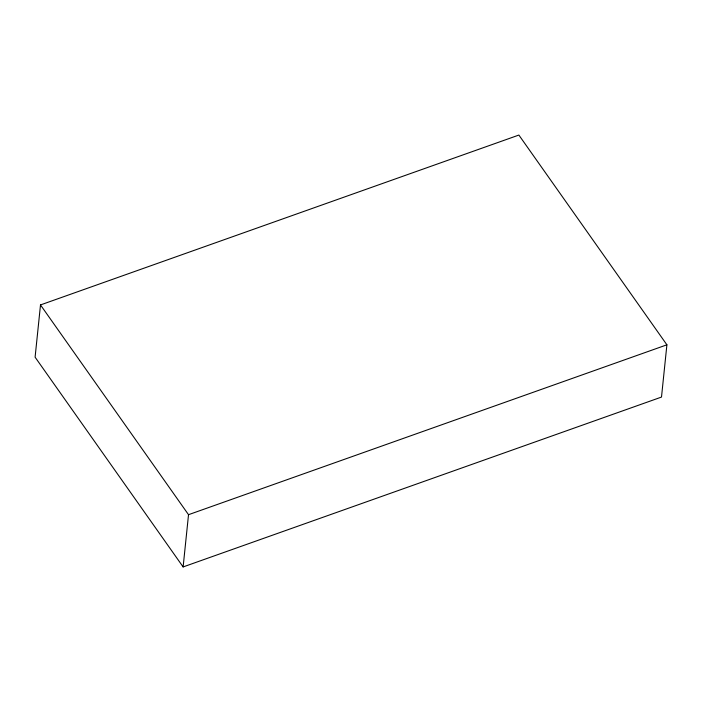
<?xml version="1.0" encoding="UTF-8"?>
<svg xmlns="http://www.w3.org/2000/svg" width="702" height="702" viewBox="0 0 702 702"><rect width="100%" height="100%" fill="white"/><g stroke="black" fill="none" stroke-linecap="round" stroke-linejoin="round"><path stroke-width="1.05" d="M40.497 304.931L35.1 357.186L183.125 566.935L661.503 397.069L666.9 344.814L518.875 135.065L40.497 304.931L188.522 514.689L183.125 566.935M188.522 514.689L666.9 344.814"/></g></svg>
